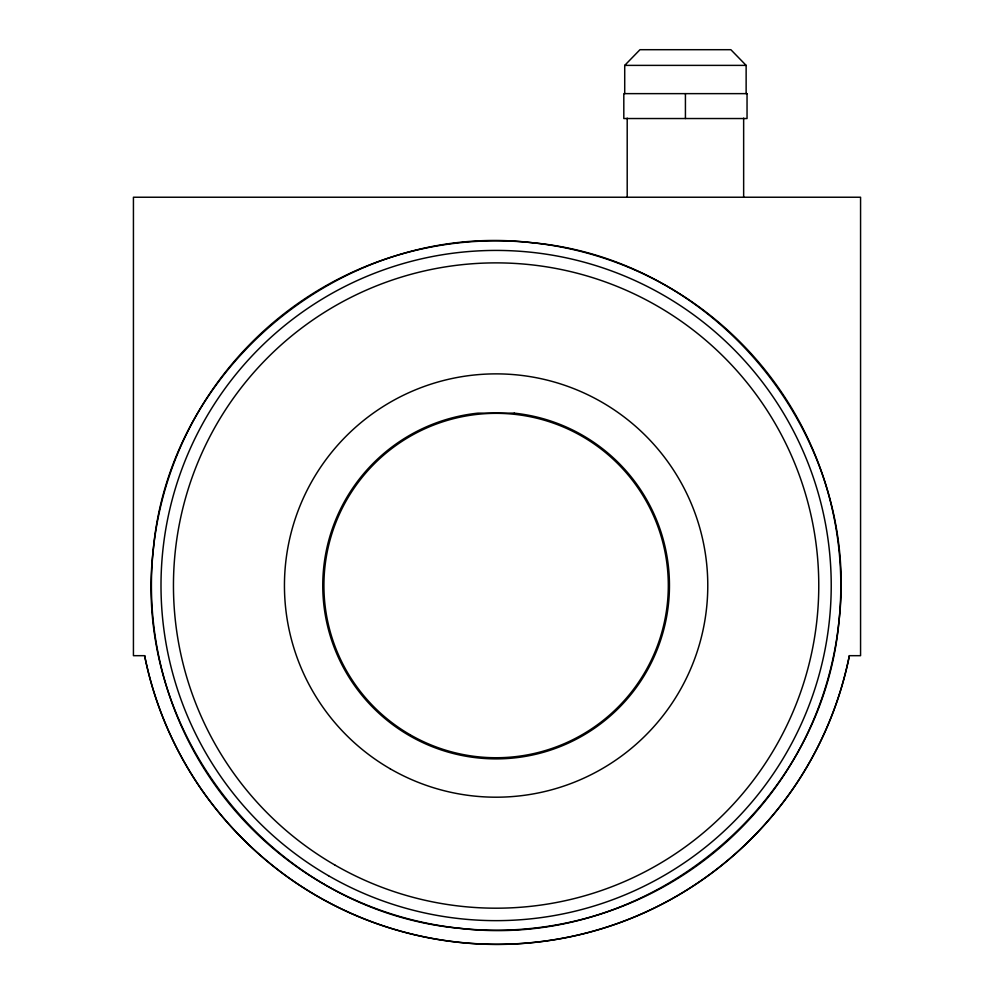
<?xml version="1.0" encoding="UTF-8"?>
<svg xmlns="http://www.w3.org/2000/svg" width="994" height="994" viewBox="0 0 994 994"><rect width="100%" height="100%" fill="white"/><g stroke="black" fill="none" stroke-linecap="round" stroke-linejoin="round"><path stroke-width="1.49" d="M624.717 93.635L624.717 65.38L639.974 49.7L730.863 49.7L746.134 65.38L746.134 93.635M624.717 65.38L746.134 65.38M144.615 655.68L133.432 655.68L133.432 197.234L860.568 197.234L860.568 655.68L849.385 655.68A359.43 359.43 0 0 1 144.615 655.68A373.906 364.351 0 0 0 202.366 790.814C226.135 824.374 255.408 853.958 288.856 877.901A353.404 344.371 0 0 0 497 944.449A353.404 344.371 0 0 0 705.069 877.801C738.641 854.032 767.865 824.361 791.597 790.789A373.906 364.351 0 0 0 849.336 655.667M743.649 118.124L743.649 197.234M685.425 93.635L685.425 118.534M627.202 118.124L627.202 197.234M153.287 549.496C131.22 734.467 274.568 911.486 460.073 928.359C645.044 950.426 822.063 807.066 838.936 621.561C861.003 436.602 717.643 259.583 532.138 242.71C347.179 220.643 170.16 363.99 153.287 549.496M514.233 413.144L477.99 413.144A173.341 173.341 0 0 0 349.105 677.386A173.341 173.341 0 0 0 643.118 677.386A173.341 173.341 0 0 0 514.233 413.144M747.041 93.635L623.81 93.635L623.81 118.534L747.041 118.534L747.041 93.635M323.758 884.064A344.719 344.719 0 0 0 840.825 585.528A344.719 344.719 0 0 0 323.758 287.005A344.719 344.719 0 0 0 323.758 884.064M328.554 875.751A335.115 335.115 0 0 0 831.22 585.528A335.115 335.115 0 0 0 328.554 295.317A335.115 335.115 0 0 0 328.554 875.751M410.013 734.665A172.198 172.198 0 0 0 668.316 585.528A172.198 172.198 0 0 0 410.013 436.403A172.198 172.198 0 0 0 410.013 734.665M390.282 768.847A211.672 211.672 0 0 0 707.778 585.528A211.672 211.672 0 0 0 390.282 402.222A211.672 211.672 0 0 0 390.282 768.847M334.779 864.966A322.665 322.665 0 0 0 818.77 585.528A322.665 322.665 0 0 0 334.779 306.102A322.665 322.665 0 0 0 334.779 864.966"/></g></svg>
